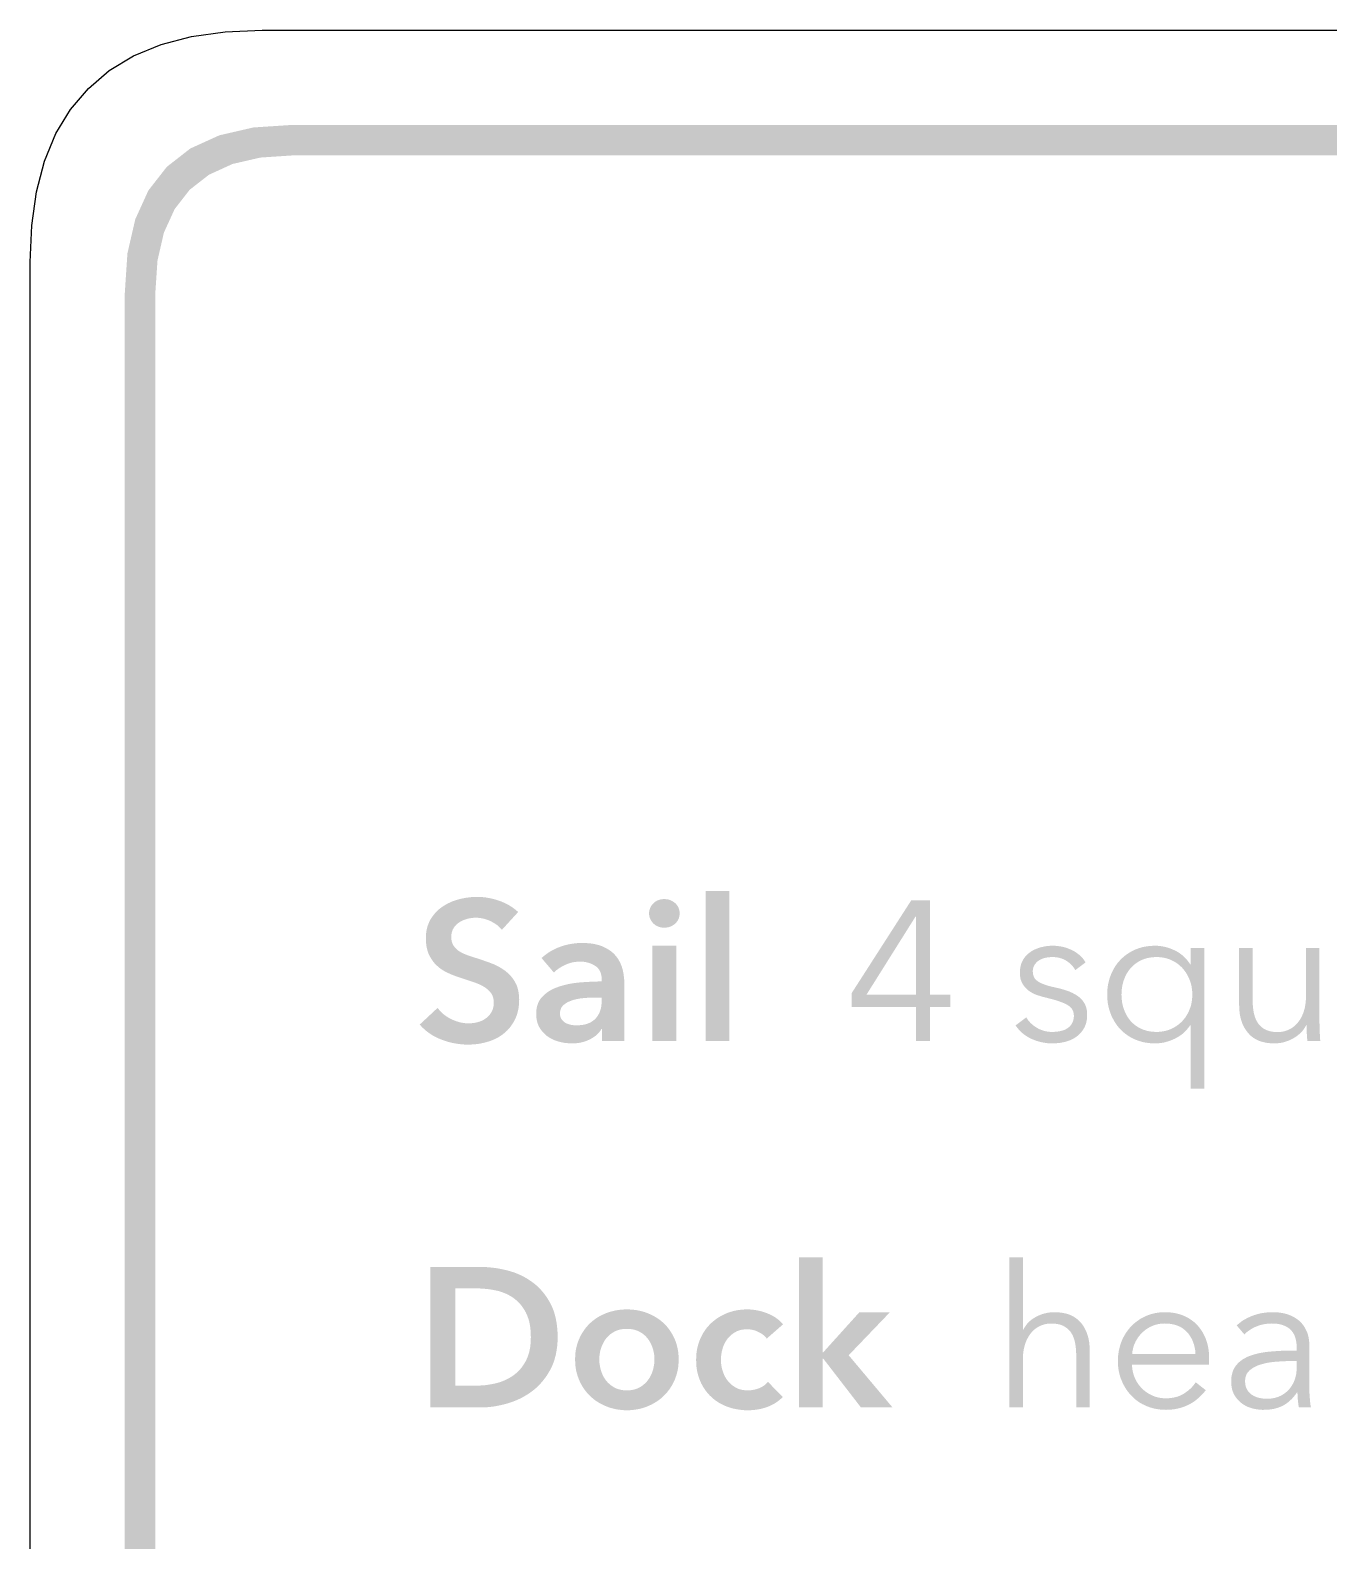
# Model space of a CAD drawing. Header units: millimetres. Extents: x 4 to 66.9, y 4 to 45.8.
# Drawn here: x 3.96 to 20.98, y 26.05 to 45.84 of the extents above; entities that cross this region are included whole.
import ezdxf

# ---------------------------------------------------------------- set-up
doc = ezdxf.new("R2010")
doc.units = ezdxf.units.MM
doc.layers.add('CUT', color=1, linetype='Continuous')
doc.layers.add('RASTER', color=7, linetype='Continuous')

msp = doc.modelspace()

# ---------------------------------------------------------------- hatches: boundary and pattern name
at = {"layer": 'RASTER'}
h = msp.add_hatch(color=7, dxfattribs=at)
h.paths.add_polyline_path([(5.2, 42.4), (5.234, 42.916), (5.337, 43.363), (5.509, 43.741), (5.75, 44.05), (6.059, 44.291), (6.438, 44.463), (6.884, 44.566), (7.4, 44.6), (63.489, 44.6), (64.005, 44.566), (64.452, 44.463), (64.83, 44.291), (65.139, 44.05), (65.38, 43.741), (65.552, 43.363), (65.655, 42.916), (65.689, 42.4), (65.689, 7.4), (65.655, 6.884), (65.552, 6.438), (65.38, 6.059), (65.139, 5.75), (64.83, 5.509), (64.452, 5.338), (64.005, 5.234), (63.489, 5.2), (7.4, 5.2), (6.884, 5.234), (6.438, 5.337), (6.059, 5.509), (5.75, 5.75), (5.509, 6.059), (5.337, 6.438), (5.234, 6.884), (5.2, 7.4)])
h.paths.add_polyline_path([(5.6, 42.4), (5.6, 7.4), (5.628, 6.978), (5.712, 6.612), (5.853, 6.303), (6.05, 6.05), (6.303, 5.853), (6.612, 5.713), (6.978, 5.628), (7.4, 5.6), (63.489, 5.6), (63.911, 5.628), (64.277, 5.712), (64.586, 5.853), (64.839, 6.05), (65.036, 6.303), (65.177, 6.612), (65.261, 6.978), (65.289, 7.4), (65.289, 42.4), (65.261, 42.822), (65.177, 43.188), (65.036, 43.497), (64.839, 43.75), (64.586, 43.947), (64.277, 44.088), (63.911, 44.172), (63.489, 44.2), (7.4, 44.2), (6.978, 44.172), (6.612, 44.088), (6.303, 43.947), (6.05, 43.75), (5.853, 43.497), (5.712, 43.188), (5.628, 42.822), (5.6, 42.4)], flags=0)
for points in [[(10.141, 34.056), (10.128, 34.073), (10.113, 34.088), (10.096, 34.104), (10.079, 34.118), (10.06, 34.132), (10.039, 34.145), (10.018, 34.157), (9.995, 34.169), (9.971, 34.18), (9.947, 34.189), (9.923, 34.197), (9.899, 34.203), (9.875, 34.208), (9.851, 34.212), (9.827, 34.214), (9.803, 34.215), (9.789, 34.214), (9.775, 34.214), (9.761, 34.213), (9.746, 34.211), (9.732, 34.209), (9.718, 34.207), (9.703, 34.204), (9.689, 34.2), (9.675, 34.196), (9.661, 34.192), (9.648, 34.187), (9.634, 34.182), (9.622, 34.176), (9.609, 34.17), (9.597, 34.163), (9.585, 34.156), (9.574, 34.148), (9.563, 34.14), (9.552, 34.131), (9.542, 34.122), (9.533, 34.112), (9.524, 34.101), (9.516, 34.09), (9.508, 34.078), (9.501, 34.066), (9.495, 34.053), (9.49, 34.039), (9.486, 34.025), (9.483, 34.01), (9.48, 33.995), (9.479, 33.979), (9.478, 33.962), (9.479, 33.947), (9.48, 33.932), (9.482, 33.918), (9.485, 33.905), (9.489, 33.892), (9.493, 33.879), (9.498, 33.867), (9.504, 33.856), (9.511, 33.845), (9.519, 33.835), (9.527, 33.824), (9.535, 33.815), (9.545, 33.806), (9.554, 33.797), (9.565, 33.788), (9.576, 33.78), (9.588, 33.773), (9.6, 33.765), (9.613, 33.758), (9.626, 33.751), (9.64, 33.744), (9.655, 33.738), (9.67, 33.732), (9.686, 33.726), (9.703, 33.72), (9.72, 33.714), (9.737, 33.708), (9.755, 33.702), (9.773, 33.697), (9.791, 33.691), (9.81, 33.685), (9.829, 33.679), (9.852, 33.672), (9.874, 33.664), (9.897, 33.656), (9.919, 33.648), (9.942, 33.64), (9.966, 33.632), (9.989, 33.623), (10.013, 33.614), (10.036, 33.605), (10.059, 33.594), (10.082, 33.583), (10.104, 33.572), (10.125, 33.559), (10.146, 33.546), (10.167, 33.532), (10.187, 33.518), (10.206, 33.502), (10.225, 33.486), (10.242, 33.469), (10.259, 33.45), (10.275, 33.431), (10.29, 33.411), (10.304, 33.389), (10.317, 33.367), (10.329, 33.344), (10.339, 33.319), (10.348, 33.293), (10.355, 33.265), (10.36, 33.236), (10.364, 33.206), (10.367, 33.174), (10.368, 33.141), (10.367, 33.104), (10.364, 33.069), (10.36, 33.035), (10.354, 33.002), (10.346, 32.97), (10.337, 32.94), (10.326, 32.91), (10.313, 32.882), (10.299, 32.855), (10.283, 32.829), (10.267, 32.805), (10.249, 32.781), (10.231, 32.759), (10.211, 32.738), (10.19, 32.718), (10.167, 32.699), (10.144, 32.681), (10.12, 32.665), (10.095, 32.649), (10.069, 32.635), (10.041, 32.622), (10.013, 32.61), (9.984, 32.599), (9.954, 32.59), (9.923, 32.581), (9.892, 32.574), (9.861, 32.567), (9.829, 32.562), (9.796, 32.558), (9.764, 32.555), (9.73, 32.554), (9.697, 32.553), (9.652, 32.554), (9.608, 32.557), (9.563, 32.563), (9.519, 32.57), (9.476, 32.579), (9.432, 32.59), (9.389, 32.604), (9.346, 32.62), (9.304, 32.637), (9.264, 32.657), (9.226, 32.678), (9.19, 32.702), (9.156, 32.727), (9.124, 32.755), (9.093, 32.784), (9.065, 32.816), (9.299, 33.034), (9.317, 33.011), (9.336, 32.99), (9.356, 32.969), (9.378, 32.95), (9.401, 32.932), (9.426, 32.916), (9.452, 32.9), (9.48, 32.886), (9.508, 32.873), (9.536, 32.862), (9.564, 32.853), (9.592, 32.845), (9.62, 32.839), (9.647, 32.835), (9.675, 32.832), (9.702, 32.831), (9.716, 32.832), (9.731, 32.832), (9.745, 32.833), (9.76, 32.835), (9.775, 32.837), (9.789, 32.839), (9.804, 32.842), (9.819, 32.846), (9.834, 32.85), (9.848, 32.854), (9.862, 32.859), (9.876, 32.865), (9.889, 32.871), (9.902, 32.878), (9.915, 32.886), (9.927, 32.894), (9.939, 32.903), (9.95, 32.912), (9.96, 32.922), (9.97, 32.932), (9.98, 32.943), (9.989, 32.954), (9.997, 32.966), (10.005, 32.978), (10.012, 32.991), (10.018, 33.005), (10.023, 33.02), (10.027, 33.035), (10.031, 33.051), (10.033, 33.068), (10.034, 33.086), (10.035, 33.104), (10.034, 33.122), (10.033, 33.139), (10.03, 33.156), (10.026, 33.171), (10.022, 33.186), (10.016, 33.2), (10.009, 33.213), (10.001, 33.225), (9.992, 33.237), (9.983, 33.249), (9.972, 33.26), (9.961, 33.27), (9.95, 33.28), (9.937, 33.29), (9.924, 33.3), (9.91, 33.308), (9.895, 33.317), (9.88, 33.325), (9.864, 33.334), (9.848, 33.341), (9.83, 33.349), (9.813, 33.356), (9.794, 33.363), (9.775, 33.37), (9.755, 33.376), (9.735, 33.383), (9.715, 33.389), (9.695, 33.396), (9.674, 33.403), (9.653, 33.41), (9.632, 33.417), (9.611, 33.424), (9.59, 33.431), (9.569, 33.438), (9.549, 33.445), (9.528, 33.453), (9.507, 33.461), (9.486, 33.469), (9.465, 33.478), (9.445, 33.487), (9.424, 33.496), (9.404, 33.506), (9.385, 33.517), (9.366, 33.529), (9.347, 33.541), (9.329, 33.554), (9.312, 33.568), (9.295, 33.583), (9.279, 33.598), (9.263, 33.614), (9.249, 33.631), (9.235, 33.649), (9.222, 33.668), (9.21, 33.688), (9.198, 33.708), (9.187, 33.73), (9.177, 33.752), (9.169, 33.776), (9.162, 33.801), (9.156, 33.828), (9.151, 33.855), (9.148, 33.884), (9.146, 33.915), (9.146, 33.947), (9.147, 33.981), (9.149, 34.015), (9.154, 34.047), (9.16, 34.077), (9.168, 34.107), (9.179, 34.135), (9.19, 34.163), (9.204, 34.189), (9.219, 34.213), (9.236, 34.237), (9.253, 34.26), (9.272, 34.281), (9.291, 34.302), (9.312, 34.321), (9.334, 34.339), (9.358, 34.356), (9.382, 34.372), (9.407, 34.387), (9.432, 34.401), (9.459, 34.414), (9.486, 34.426), (9.514, 34.437), (9.543, 34.446), (9.573, 34.455), (9.604, 34.463), (9.634, 34.469), (9.665, 34.475), (9.695, 34.479), (9.726, 34.483), (9.757, 34.486), (9.788, 34.487), (9.819, 34.488), (9.854, 34.487), (9.889, 34.485), (9.925, 34.481), (9.96, 34.475), (9.996, 34.468), (10.032, 34.46), (10.068, 34.45), (10.104, 34.438), (10.139, 34.425), (10.173, 34.41), (10.207, 34.394), (10.239, 34.376), (10.269, 34.357), (10.299, 34.336), (10.327, 34.314), (10.355, 34.29)], [(12.812, 34.566), (13.124, 34.566), (13.124, 32.6), (12.812, 32.6)], [(17.655, 33.528), (17.645, 33.547), (17.633, 33.564), (17.62, 33.581), (17.606, 33.597), (17.591, 33.612), (17.574, 33.626), (17.556, 33.639), (17.537, 33.652), (17.517, 33.663), (17.496, 33.673), (17.475, 33.681), (17.452, 33.688), (17.429, 33.693), (17.406, 33.697), (17.381, 33.699), (17.356, 33.7), (17.345, 33.7), (17.333, 33.699), (17.321, 33.698), (17.31, 33.697), (17.298, 33.696), (17.286, 33.694), (17.274, 33.692), (17.263, 33.689), (17.251, 33.687), (17.24, 33.683), (17.229, 33.68), (17.219, 33.676), (17.208, 33.671), (17.198, 33.666), (17.189, 33.661), (17.18, 33.656), (17.171, 33.65), (17.162, 33.643), (17.154, 33.636), (17.147, 33.629), (17.14, 33.621), (17.133, 33.613), (17.127, 33.605), (17.121, 33.596), (17.116, 33.586), (17.111, 33.577), (17.108, 33.567), (17.105, 33.556), (17.102, 33.545), (17.1, 33.534), (17.099, 33.522), (17.099, 33.51), (17.1, 33.489), (17.103, 33.47), (17.109, 33.451), (17.117, 33.434), (17.126, 33.418), (17.138, 33.404), (17.153, 33.391), (17.169, 33.379), (17.188, 33.368), (17.209, 33.357), (17.233, 33.347), (17.26, 33.337), (17.288, 33.327), (17.32, 33.318), (17.354, 33.31), (17.39, 33.302), (17.442, 33.29), (17.491, 33.277), (17.536, 33.263), (17.578, 33.248), (17.616, 33.231), (17.65, 33.213), (17.681, 33.194), (17.709, 33.173), (17.733, 33.151), (17.754, 33.127), (17.771, 33.102), (17.786, 33.074), (17.797, 33.045), (17.805, 33.014), (17.81, 32.981), (17.811, 32.946), (17.811, 32.92), (17.809, 32.896), (17.806, 32.872), (17.801, 32.85), (17.796, 32.828), (17.789, 32.808), (17.781, 32.789), (17.771, 32.77), (17.761, 32.753), (17.749, 32.736), (17.737, 32.72), (17.725, 32.705), (17.711, 32.691), (17.697, 32.678), (17.682, 32.665), (17.666, 32.653), (17.649, 32.642), (17.632, 32.632), (17.615, 32.623), (17.597, 32.614), (17.578, 32.607), (17.559, 32.6), (17.539, 32.594), (17.519, 32.588), (17.498, 32.584), (17.478, 32.58), (17.457, 32.576), (17.437, 32.574), (17.416, 32.572), (17.395, 32.57), (17.375, 32.569), (17.354, 32.569), (17.319, 32.57), (17.285, 32.572), (17.252, 32.577), (17.218, 32.583), (17.185, 32.591), (17.151, 32.601), (17.119, 32.613), (17.086, 32.626), (17.054, 32.641), (17.024, 32.659), (16.995, 32.678), (16.968, 32.699), (16.942, 32.723), (16.917, 32.748), (16.894, 32.776), (16.873, 32.805), (17.013, 32.909), (17.026, 32.89), (17.039, 32.871), (17.055, 32.853), (17.071, 32.835), (17.089, 32.819), (17.108, 32.803), (17.129, 32.788), (17.151, 32.774), (17.174, 32.761), (17.198, 32.75), (17.222, 32.741), (17.247, 32.733), (17.272, 32.727), (17.298, 32.723), (17.324, 32.72), (17.351, 32.72), (17.365, 32.72), (17.379, 32.72), (17.393, 32.721), (17.407, 32.722), (17.421, 32.724), (17.434, 32.725), (17.447, 32.728), (17.46, 32.73), (17.473, 32.733), (17.486, 32.736), (17.498, 32.74), (17.509, 32.744), (17.52, 32.749), (17.531, 32.754), (17.541, 32.76), (17.551, 32.766), (17.561, 32.773), (17.57, 32.78), (17.578, 32.788), (17.586, 32.796), (17.594, 32.804), (17.601, 32.813), (17.608, 32.823), (17.614, 32.833), (17.619, 32.843), (17.624, 32.854), (17.628, 32.866), (17.631, 32.878), (17.634, 32.891), (17.636, 32.904), (17.637, 32.918), (17.637, 32.933), (17.636, 32.956), (17.631, 32.978), (17.624, 32.998), (17.614, 33.017), (17.601, 33.034), (17.585, 33.05), (17.567, 33.064), (17.545, 33.077), (17.521, 33.089), (17.494, 33.101), (17.464, 33.112), (17.432, 33.124), (17.398, 33.135), (17.36, 33.146), (17.321, 33.156), (17.278, 33.167), (17.265, 33.17), (17.251, 33.174), (17.237, 33.177), (17.222, 33.181), (17.208, 33.186), (17.193, 33.19), (17.178, 33.195), (17.163, 33.199), (17.148, 33.204), (17.133, 33.21), (17.118, 33.216), (17.104, 33.223), (17.09, 33.231), (17.076, 33.239), (17.063, 33.247), (17.05, 33.256), (17.037, 33.266), (17.025, 33.277), (17.013, 33.288), (17.002, 33.299), (16.992, 33.311), (16.982, 33.324), (16.973, 33.337), (16.964, 33.351), (16.956, 33.366), (16.949, 33.382), (16.943, 33.398), (16.938, 33.416), (16.935, 33.434), (16.932, 33.453), (16.931, 33.473), (16.93, 33.494), (16.931, 33.517), (16.932, 33.539), (16.935, 33.561), (16.939, 33.581), (16.944, 33.601), (16.95, 33.619), (16.958, 33.637), (16.966, 33.654), (16.976, 33.671), (16.986, 33.686), (16.997, 33.701), (17.009, 33.715), (17.022, 33.728), (17.035, 33.741), (17.049, 33.752), (17.064, 33.763), (17.079, 33.774), (17.096, 33.784), (17.112, 33.793), (17.129, 33.801), (17.147, 33.808), (17.165, 33.815), (17.184, 33.822), (17.203, 33.827), (17.223, 33.832), (17.242, 33.836), (17.262, 33.84), (17.282, 33.843), (17.303, 33.845), (17.323, 33.847), (17.343, 33.848), (17.364, 33.848), (17.396, 33.847), (17.427, 33.844), (17.459, 33.84), (17.49, 33.834), (17.52, 33.826), (17.551, 33.816), (17.581, 33.804), (17.611, 33.791), (17.64, 33.776), (17.667, 33.759), (17.692, 33.741), (17.716, 33.722), (17.737, 33.701), (17.757, 33.679), (17.775, 33.655), (17.791, 33.63)], [(20.697, 32.6), (20.696, 32.613), (20.695, 32.625), (20.694, 32.639), (20.693, 32.652), (20.692, 32.666), (20.691, 32.68), (20.69, 32.694), (20.69, 32.709), (20.689, 32.724), (20.688, 32.738), (20.688, 32.751), (20.688, 32.764), (20.687, 32.776), (20.687, 32.787), (20.687, 32.798), (20.687, 32.808), (20.682, 32.808), (20.668, 32.782), (20.652, 32.757), (20.634, 32.734), (20.614, 32.711), (20.591, 32.69), (20.567, 32.671), (20.541, 32.652), (20.513, 32.635), (20.483, 32.62), (20.453, 32.606), (20.423, 32.595), (20.393, 32.585), (20.361, 32.578), (20.33, 32.573), (20.298, 32.57), (20.266, 32.569), (20.21, 32.571), (20.157, 32.577), (20.109, 32.588), (20.063, 32.603), (20.022, 32.623), (19.984, 32.646), (19.949, 32.674), (19.919, 32.707), (19.892, 32.742), (19.868, 32.781), (19.848, 32.822), (19.832, 32.867), (19.819, 32.913), (19.81, 32.963), (19.805, 33.015), (19.803, 33.071), (19.803, 33.817), (19.98, 33.817), (19.98, 33.143), (19.98, 33.12), (19.981, 33.096), (19.982, 33.074), (19.984, 33.052), (19.986, 33.03), (19.989, 33.009), (19.992, 32.989), (19.995, 32.969), (20, 32.95), (20.005, 32.932), (20.01, 32.914), (20.017, 32.897), (20.024, 32.88), (20.031, 32.865), (20.04, 32.85), (20.049, 32.835), (20.059, 32.822), (20.069, 32.809), (20.081, 32.797), (20.093, 32.786), (20.106, 32.775), (20.12, 32.765), (20.135, 32.756), (20.15, 32.748), (20.167, 32.741), (20.184, 32.735), (20.202, 32.729), (20.222, 32.725), (20.242, 32.721), (20.264, 32.719), (20.286, 32.717), (20.31, 32.717), (20.327, 32.717), (20.345, 32.719), (20.362, 32.721), (20.379, 32.724), (20.396, 32.728), (20.413, 32.733), (20.43, 32.739), (20.447, 32.746), (20.463, 32.753), (20.479, 32.762), (20.494, 32.771), (20.509, 32.782), (20.524, 32.793), (20.538, 32.805), (20.552, 32.819), (20.565, 32.833), (20.577, 32.848), (20.589, 32.864), (20.601, 32.881), (20.612, 32.899), (20.622, 32.918), (20.631, 32.938), (20.64, 32.959), (20.648, 32.981), (20.655, 33.004), (20.662, 33.028), (20.667, 33.053), (20.671, 33.079), (20.675, 33.106), (20.677, 33.134), (20.679, 33.163), (20.679, 33.193), (20.679, 33.817), (20.856, 33.817), (20.856, 32.868), (20.856, 32.855), (20.856, 32.841), (20.856, 32.827), (20.857, 32.811), (20.857, 32.795), (20.857, 32.778), (20.858, 32.759), (20.859, 32.74), (20.859, 32.721), (20.86, 32.702), (20.861, 32.684), (20.862, 32.666), (20.863, 32.649), (20.864, 32.632), (20.865, 32.616), (20.866, 32.6)], [(14.034, 29.766), (14.346, 29.766), (14.346, 28.523), (14.353, 28.523), (14.827, 29.048), (15.227, 29.048), (14.686, 28.484), (15.261, 27.8), (14.847, 27.8), (14.353, 28.44), (14.346, 28.44), (14.346, 27.8), (14.034, 27.8)], [(16.974, 28.817), (16.988, 28.843), (17.003, 28.867), (17.02, 28.89), (17.04, 28.912), (17.061, 28.933), (17.085, 28.952), (17.11, 28.969), (17.138, 28.986), (17.167, 29), (17.196, 29.013), (17.226, 29.024), (17.256, 29.032), (17.287, 29.039), (17.318, 29.044), (17.35, 29.047), (17.382, 29.048), (17.438, 29.046), (17.491, 29.039), (17.54, 29.029), (17.585, 29.014), (17.626, 28.994), (17.664, 28.97), (17.699, 28.942), (17.73, 28.91), (17.757, 28.874), (17.78, 28.836), (17.8, 28.794), (17.816, 28.75), (17.829, 28.703), (17.838, 28.654), (17.843, 28.601), (17.845, 28.546), (17.845, 27.8), (17.668, 27.8), (17.668, 28.473), (17.668, 28.497), (17.667, 28.52), (17.666, 28.543), (17.664, 28.565), (17.662, 28.587), (17.66, 28.607), (17.656, 28.628), (17.653, 28.648), (17.649, 28.667), (17.644, 28.685), (17.638, 28.703), (17.632, 28.72), (17.625, 28.736), (17.617, 28.752), (17.609, 28.767), (17.6, 28.781), (17.59, 28.795), (17.579, 28.808), (17.568, 28.82), (17.555, 28.831), (17.542, 28.842), (17.528, 28.851), (17.514, 28.86), (17.498, 28.869), (17.482, 28.876), (17.464, 28.882), (17.446, 28.888), (17.426, 28.892), (17.406, 28.895), (17.384, 28.898), (17.362, 28.899), (17.338, 28.9), (17.321, 28.899), (17.303, 28.898), (17.286, 28.896), (17.269, 28.893), (17.252, 28.889), (17.235, 28.884), (17.218, 28.878), (17.202, 28.871), (17.185, 28.864), (17.169, 28.855), (17.154, 28.846), (17.139, 28.835), (17.124, 28.824), (17.11, 28.811), (17.097, 28.798), (17.083, 28.784), (17.071, 28.769), (17.059, 28.753), (17.047, 28.736), (17.037, 28.718), (17.027, 28.699), (17.017, 28.679), (17.008, 28.658), (17, 28.636), (16.993, 28.613), (16.987, 28.589), (16.981, 28.564), (16.977, 28.538), (16.973, 28.511), (16.971, 28.483), (16.969, 28.454), (16.969, 28.424), (16.969, 27.8), (16.792, 27.8), (16.792, 29.766), (16.969, 29.766), (16.969, 28.817)], [(13.612, 28.702), (13.603, 28.715), (13.592, 28.727), (13.58, 28.739), (13.567, 28.75), (13.553, 28.761), (13.537, 28.771), (13.521, 28.78), (13.503, 28.789), (13.485, 28.798), (13.467, 28.805), (13.448, 28.811), (13.43, 28.816), (13.411, 28.819), (13.393, 28.822), (13.374, 28.824), (13.355, 28.824), (13.334, 28.824), (13.313, 28.822), (13.294, 28.819), (13.274, 28.816), (13.256, 28.811), (13.238, 28.805), (13.221, 28.798), (13.204, 28.789), (13.188, 28.78), (13.173, 28.77), (13.159, 28.76), (13.145, 28.749), (13.132, 28.737), (13.119, 28.724), (13.107, 28.711), (13.096, 28.697), (13.086, 28.682), (13.076, 28.668), (13.067, 28.652), (13.059, 28.636), (13.051, 28.62), (13.044, 28.603), (13.038, 28.586), (13.033, 28.568), (13.028, 28.55), (13.023, 28.532), (13.02, 28.514), (13.017, 28.496), (13.015, 28.478), (13.013, 28.46), (13.012, 28.442), (13.012, 28.424), (13.012, 28.406), (13.013, 28.388), (13.015, 28.37), (13.017, 28.352), (13.02, 28.334), (13.024, 28.316), (13.029, 28.298), (13.034, 28.28), (13.04, 28.262), (13.046, 28.245), (13.054, 28.228), (13.062, 28.212), (13.07, 28.196), (13.079, 28.18), (13.089, 28.166), (13.1, 28.151), (13.112, 28.137), (13.124, 28.124), (13.136, 28.111), (13.15, 28.099), (13.164, 28.088), (13.179, 28.078), (13.194, 28.068), (13.211, 28.059), (13.228, 28.05), (13.245, 28.043), (13.264, 28.037), (13.283, 28.032), (13.302, 28.029), (13.323, 28.026), (13.344, 28.024), (13.365, 28.024), (13.384, 28.024), (13.402, 28.025), (13.42, 28.028), (13.438, 28.031), (13.456, 28.035), (13.475, 28.04), (13.493, 28.045), (13.511, 28.052), (13.529, 28.06), (13.546, 28.068), (13.562, 28.077), (13.577, 28.087), (13.591, 28.098), (13.604, 28.11), (13.617, 28.122), (13.628, 28.135), (13.823, 27.938), (13.803, 27.918), (13.781, 27.899), (13.758, 27.881), (13.734, 27.864), (13.709, 27.849), (13.682, 27.834), (13.654, 27.821), (13.624, 27.809), (13.594, 27.798), (13.562, 27.789), (13.531, 27.781), (13.498, 27.775), (13.465, 27.77), (13.432, 27.766), (13.398, 27.764), (13.363, 27.764), (13.329, 27.764), (13.295, 27.766), (13.261, 27.77), (13.229, 27.775), (13.196, 27.781), (13.164, 27.788), (13.133, 27.797), (13.102, 27.808), (13.071, 27.819), (13.042, 27.833), (13.013, 27.847), (12.986, 27.862), (12.959, 27.879), (12.934, 27.897), (12.909, 27.917), (12.886, 27.938), (12.863, 27.96), (12.842, 27.983), (12.822, 28.007), (12.803, 28.033), (12.786, 28.059), (12.769, 28.087), (12.754, 28.116), (12.74, 28.146), (12.728, 28.177), (12.717, 28.209), (12.708, 28.242), (12.7, 28.276), (12.694, 28.312), (12.69, 28.348), (12.688, 28.386), (12.687, 28.424), (12.688, 28.461), (12.69, 28.498), (12.694, 28.533), (12.7, 28.568), (12.708, 28.601), (12.717, 28.634), (12.728, 28.666), (12.74, 28.697), (12.754, 28.727), (12.769, 28.756), (12.785, 28.784), (12.803, 28.81), (12.821, 28.836), (12.841, 28.86), (12.862, 28.883), (12.884, 28.905), (12.908, 28.926), (12.932, 28.945), (12.957, 28.964), (12.983, 28.981), (13.01, 28.997), (13.038, 29.012), (13.067, 29.025), (13.096, 29.038), (13.127, 29.049), (13.158, 29.058), (13.189, 29.066), (13.221, 29.073), (13.254, 29.078), (13.287, 29.081), (13.321, 29.084), (13.355, 29.084), (13.389, 29.084), (13.423, 29.081), (13.457, 29.077), (13.491, 29.071), (13.524, 29.064), (13.557, 29.055), (13.589, 29.045), (13.622, 29.032), (13.653, 29.019), (13.683, 29.004), (13.711, 28.988), (13.737, 28.971), (13.762, 28.952), (13.785, 28.932), (13.806, 28.912), (13.826, 28.889)]]:
    msp.add_hatch(color=7, dxfattribs=at).paths.add_polyline_path(points)
h = msp.add_hatch(color=7, dxfattribs=at)
h.paths.add_polyline_path([(12.115, 33.848), (12.427, 33.848), (12.427, 32.6), (12.115, 32.6)])
h.paths.add_polyline_path([(12.071, 34.272), (12.071, 34.29), (12.074, 34.308), (12.078, 34.326), (12.085, 34.342), (12.092, 34.358), (12.102, 34.374), (12.113, 34.389), (12.127, 34.403), (12.141, 34.416), (12.156, 34.428), (12.173, 34.437), (12.19, 34.445), (12.208, 34.451), (12.227, 34.456), (12.247, 34.458), (12.268, 34.459), (12.289, 34.458), (12.309, 34.456), (12.329, 34.452), (12.347, 34.446), (12.365, 34.438), (12.382, 34.429), (12.397, 34.418), (12.413, 34.406), (12.426, 34.392), (12.438, 34.377), (12.448, 34.362), (12.456, 34.346), (12.463, 34.328), (12.467, 34.31), (12.47, 34.292), (12.471, 34.272), (12.47, 34.252), (12.467, 34.233), (12.463, 34.215), (12.456, 34.198), (12.448, 34.182), (12.438, 34.166), (12.426, 34.152), (12.413, 34.138), (12.397, 34.125), (12.382, 34.115), (12.365, 34.105), (12.347, 34.098), (12.329, 34.092), (12.309, 34.088), (12.289, 34.085), (12.268, 34.085), (12.247, 34.085), (12.227, 34.088), (12.208, 34.092), (12.19, 34.099), (12.173, 34.106), (12.156, 34.116), (12.141, 34.127), (12.127, 34.14), (12.113, 34.155), (12.102, 34.17), (12.092, 34.185), (12.085, 34.201), (12.078, 34.218), (12.074, 34.235), (12.071, 34.253), (12.071, 34.272)])
h = msp.add_hatch(color=7, dxfattribs=at)
h.paths.add_polyline_path([(15.75, 33.208), (16.02, 33.208), (16.02, 33.045), (15.75, 33.045), (15.75, 32.6), (15.568, 32.6), (15.568, 33.045), (14.725, 33.045), (14.725, 33.227), (15.505, 34.441), (15.75, 34.441)])
h.paths.add_polyline_path([(15.568, 34.23), (15.562, 34.23), (14.92, 33.208), (15.568, 33.208)], flags=0)
h = msp.add_hatch(color=7, dxfattribs=at)
h.paths.add_polyline_path([(11.454, 32.759), (11.447, 32.759), (11.434, 32.738), (11.42, 32.719), (11.403, 32.7), (11.386, 32.683), (11.366, 32.666), (11.344, 32.651), (11.321, 32.636), (11.296, 32.622), (11.269, 32.61), (11.242, 32.599), (11.214, 32.59), (11.185, 32.582), (11.155, 32.576), (11.124, 32.572), (11.092, 32.57), (11.059, 32.569), (11.04, 32.569), (11.021, 32.57), (11.002, 32.572), (10.982, 32.574), (10.962, 32.576), (10.942, 32.58), (10.922, 32.584), (10.902, 32.588), (10.882, 32.594), (10.862, 32.6), (10.842, 32.607), (10.823, 32.614), (10.805, 32.623), (10.786, 32.632), (10.769, 32.642), (10.751, 32.653), (10.734, 32.665), (10.718, 32.678), (10.703, 32.691), (10.688, 32.706), (10.674, 32.721), (10.661, 32.738), (10.648, 32.755), (10.637, 32.773), (10.626, 32.792), (10.617, 32.812), (10.609, 32.833), (10.603, 32.856), (10.598, 32.879), (10.594, 32.904), (10.592, 32.929), (10.591, 32.956), (10.592, 32.99), (10.596, 33.023), (10.602, 33.053), (10.611, 33.082), (10.622, 33.109), (10.636, 33.135), (10.652, 33.158), (10.671, 33.18), (10.691, 33.2), (10.713, 33.219), (10.736, 33.237), (10.761, 33.253), (10.787, 33.269), (10.815, 33.283), (10.844, 33.296), (10.875, 33.307), (10.906, 33.318), (10.939, 33.327), (10.972, 33.336), (11.006, 33.344), (11.041, 33.351), (11.077, 33.357), (11.114, 33.362), (11.152, 33.366), (11.189, 33.369), (11.227, 33.372), (11.265, 33.374), (11.302, 33.376), (11.339, 33.378), (11.376, 33.379), (11.413, 33.38), (11.449, 33.38), (11.449, 33.411), (11.448, 33.439), (11.444, 33.466), (11.437, 33.49), (11.428, 33.513), (11.416, 33.534), (11.402, 33.552), (11.385, 33.569), (11.365, 33.584), (11.343, 33.597), (11.32, 33.609), (11.297, 33.618), (11.272, 33.626), (11.246, 33.632), (11.22, 33.637), (11.192, 33.639), (11.163, 33.64), (11.139, 33.639), (11.114, 33.637), (11.09, 33.634), (11.066, 33.63), (11.043, 33.624), (11.019, 33.617), (10.996, 33.608), (10.973, 33.598), (10.951, 33.588), (10.93, 33.576), (10.91, 33.565), (10.89, 33.552), (10.872, 33.539), (10.854, 33.526), (10.838, 33.512), (10.823, 33.497), (10.661, 33.687), (10.689, 33.711), (10.717, 33.733), (10.746, 33.754), (10.776, 33.773), (10.807, 33.791), (10.84, 33.807), (10.873, 33.822), (10.907, 33.835), (10.942, 33.847), (10.977, 33.857), (11.012, 33.865), (11.047, 33.872), (11.082, 33.877), (11.118, 33.881), (11.154, 33.884), (11.189, 33.884), (11.23, 33.884), (11.269, 33.881), (11.306, 33.878), (11.341, 33.873), (11.374, 33.866), (11.406, 33.858), (11.436, 33.849), (11.464, 33.838), (11.49, 33.825), (11.515, 33.812), (11.538, 33.798), (11.56, 33.784), (11.581, 33.768), (11.6, 33.751), (11.617, 33.734), (11.634, 33.715), (11.649, 33.696), (11.663, 33.677), (11.675, 33.656), (11.687, 33.635), (11.697, 33.614), (11.706, 33.592), (11.714, 33.57), (11.721, 33.546), (11.727, 33.523), (11.732, 33.5), (11.736, 33.476), (11.739, 33.453), (11.742, 33.429), (11.744, 33.406), (11.745, 33.383), (11.746, 33.359), (11.746, 32.6), (11.454, 32.6)])
h.paths.add_polyline_path([(11.449, 33.169), (11.379, 33.169), (11.36, 33.169), (11.341, 33.169), (11.321, 33.168), (11.302, 33.168), (11.282, 33.167), (11.262, 33.166), (11.241, 33.164), (11.22, 33.163), (11.2, 33.161), (11.18, 33.159), (11.16, 33.156), (11.14, 33.152), (11.121, 33.149), (11.103, 33.144), (11.085, 33.14), (11.067, 33.134), (11.05, 33.128), (11.033, 33.122), (11.018, 33.115), (11.003, 33.108), (10.988, 33.1), (10.975, 33.091), (10.962, 33.082), (10.95, 33.072), (10.939, 33.061), (10.93, 33.05), (10.921, 33.037), (10.915, 33.024), (10.91, 33.01), (10.906, 32.995), (10.904, 32.978), (10.903, 32.961), (10.904, 32.951), (10.904, 32.94), (10.906, 32.93), (10.908, 32.921), (10.911, 32.912), (10.914, 32.903), (10.918, 32.895), (10.923, 32.887), (10.928, 32.88), (10.933, 32.873), (10.939, 32.867), (10.945, 32.86), (10.952, 32.854), (10.959, 32.849), (10.966, 32.844), (10.973, 32.839), (10.981, 32.835), (10.989, 32.831), (10.998, 32.827), (11.007, 32.824), (11.015, 32.821), (11.025, 32.818), (11.034, 32.815), (11.044, 32.813), (11.053, 32.811), (11.063, 32.81), (11.073, 32.808), (11.083, 32.807), (11.092, 32.806), (11.102, 32.806), (11.112, 32.806), (11.122, 32.805), (11.161, 32.807), (11.197, 32.811), (11.232, 32.817), (11.263, 32.827), (11.293, 32.839), (11.32, 32.854), (11.344, 32.871), (11.366, 32.891), (11.386, 32.914), (11.402, 32.938), (11.417, 32.964), (11.428, 32.993), (11.438, 33.023), (11.444, 33.055), (11.448, 33.089), (11.449, 33.125)], flags=0)
h = msp.add_hatch(color=7, dxfattribs=at)
h.paths.add_polyline_path([(19.161, 32.805), (19.141, 32.778), (19.12, 32.752), (19.097, 32.727), (19.073, 32.704), (19.047, 32.683), (19.019, 32.664), (18.99, 32.646), (18.959, 32.63), (18.928, 32.616), (18.896, 32.603), (18.864, 32.593), (18.832, 32.584), (18.8, 32.577), (18.768, 32.573), (18.736, 32.57), (18.703, 32.569), (18.668, 32.57), (18.633, 32.572), (18.6, 32.576), (18.567, 32.581), (18.535, 32.588), (18.504, 32.597), (18.474, 32.607), (18.444, 32.618), (18.416, 32.631), (18.389, 32.645), (18.362, 32.66), (18.337, 32.677), (18.313, 32.694), (18.29, 32.713), (18.268, 32.733), (18.247, 32.753), (18.227, 32.775), (18.208, 32.798), (18.191, 32.822), (18.174, 32.847), (18.159, 32.873), (18.145, 32.9), (18.131, 32.927), (18.12, 32.956), (18.109, 32.986), (18.1, 33.016), (18.092, 33.047), (18.085, 33.078), (18.08, 33.11), (18.077, 33.142), (18.075, 33.175), (18.074, 33.208), (18.075, 33.242), (18.077, 33.275), (18.08, 33.307), (18.085, 33.339), (18.092, 33.37), (18.1, 33.401), (18.109, 33.431), (18.12, 33.461), (18.131, 33.489), (18.145, 33.517), (18.159, 33.544), (18.174, 33.57), (18.191, 33.595), (18.208, 33.619), (18.227, 33.641), (18.247, 33.663), (18.268, 33.684), (18.29, 33.704), (18.313, 33.723), (18.337, 33.74), (18.362, 33.756), (18.389, 33.772), (18.416, 33.786), (18.444, 33.799), (18.474, 33.81), (18.504, 33.82), (18.535, 33.829), (18.567, 33.836), (18.6, 33.841), (18.633, 33.845), (18.668, 33.847), (18.703, 33.848), (18.736, 33.847), (18.768, 33.844), (18.8, 33.839), (18.832, 33.833), (18.864, 33.824), (18.896, 33.814), (18.928, 33.801), (18.959, 33.787), (18.99, 33.771), (19.019, 33.753), (19.047, 33.733), (19.073, 33.711), (19.097, 33.688), (19.12, 33.662), (19.141, 33.635), (19.161, 33.606), (19.169, 33.606), (19.169, 33.817), (19.345, 33.817), (19.345, 31.976), (19.169, 31.976), (19.169, 32.805)])
h.paths.add_polyline_path([(18.261, 33.208), (18.262, 33.183), (18.263, 33.158), (18.266, 33.134), (18.269, 33.11), (18.273, 33.086), (18.279, 33.063), (18.285, 33.04), (18.292, 33.017), (18.301, 32.995), (18.31, 32.974), (18.32, 32.953), (18.33, 32.933), (18.342, 32.914), (18.355, 32.896), (18.368, 32.878), (18.382, 32.861), (18.397, 32.845), (18.413, 32.83), (18.43, 32.816), (18.447, 32.802), (18.466, 32.79), (18.485, 32.778), (18.505, 32.767), (18.526, 32.757), (18.548, 32.748), (18.571, 32.741), (18.594, 32.734), (18.618, 32.729), (18.643, 32.725), (18.668, 32.722), (18.694, 32.72), (18.721, 32.72), (18.747, 32.72), (18.771, 32.722), (18.795, 32.725), (18.819, 32.729), (18.842, 32.734), (18.865, 32.741), (18.887, 32.748), (18.909, 32.757), (18.93, 32.767), (18.95, 32.778), (18.97, 32.789), (18.989, 32.802), (19.007, 32.815), (19.024, 32.829), (19.041, 32.844), (19.057, 32.86), (19.072, 32.877), (19.086, 32.894), (19.1, 32.912), (19.112, 32.931), (19.124, 32.951), (19.135, 32.971), (19.145, 32.993), (19.154, 33.015), (19.163, 33.037), (19.17, 33.06), (19.176, 33.084), (19.181, 33.108), (19.184, 33.132), (19.187, 33.157), (19.189, 33.183), (19.189, 33.208), (19.189, 33.234), (19.187, 33.26), (19.184, 33.284), (19.181, 33.309), (19.176, 33.333), (19.17, 33.356), (19.163, 33.379), (19.154, 33.402), (19.145, 33.424), (19.135, 33.445), (19.124, 33.466), (19.112, 33.486), (19.1, 33.505), (19.086, 33.523), (19.072, 33.541), (19.057, 33.558), (19.041, 33.574), (19.024, 33.589), (19.007, 33.604), (18.989, 33.617), (18.97, 33.63), (18.95, 33.641), (18.93, 33.652), (18.909, 33.662), (18.887, 33.671), (18.865, 33.679), (18.842, 33.685), (18.819, 33.69), (18.795, 33.694), (18.771, 33.697), (18.747, 33.699), (18.721, 33.7), (18.694, 33.699), (18.668, 33.697), (18.643, 33.694), (18.618, 33.69), (18.594, 33.685), (18.571, 33.678), (18.548, 33.67), (18.526, 33.661), (18.505, 33.651), (18.485, 33.64), (18.466, 33.628), (18.447, 33.615), (18.43, 33.601), (18.413, 33.587), (18.397, 33.572), (18.382, 33.555), (18.368, 33.539), (18.355, 33.521), (18.342, 33.502), (18.33, 33.483), (18.32, 33.463), (18.31, 33.443), (18.301, 33.422), (18.292, 33.399), (18.285, 33.377), (18.279, 33.354), (18.273, 33.331), (18.269, 33.307), (18.266, 33.283), (18.263, 33.258), (18.262, 33.234), (18.261, 33.208)], flags=0)
h = msp.add_hatch(color=7, dxfattribs=at)
h.paths.add_polyline_path([(9.203, 29.641), (9.855, 29.641), (9.9, 29.64), (9.945, 29.638), (9.99, 29.634), (10.035, 29.629), (10.081, 29.623), (10.126, 29.614), (10.171, 29.605), (10.217, 29.594), (10.262, 29.581), (10.306, 29.567), (10.348, 29.55), (10.39, 29.532), (10.43, 29.512), (10.469, 29.489), (10.507, 29.465), (10.544, 29.439), (10.58, 29.411), (10.614, 29.381), (10.646, 29.349), (10.676, 29.314), (10.705, 29.278), (10.732, 29.239), (10.757, 29.199), (10.781, 29.156), (10.802, 29.111), (10.821, 29.063), (10.836, 29.012), (10.849, 28.959), (10.859, 28.904), (10.866, 28.845), (10.871, 28.784), (10.872, 28.72), (10.871, 28.661), (10.866, 28.604), (10.859, 28.549), (10.849, 28.496), (10.836, 28.445), (10.821, 28.396), (10.802, 28.349), (10.781, 28.304), (10.757, 28.262), (10.732, 28.221), (10.705, 28.183), (10.676, 28.146), (10.646, 28.111), (10.614, 28.078), (10.58, 28.047), (10.544, 28.018), (10.507, 27.991), (10.469, 27.966), (10.43, 27.943), (10.39, 27.921), (10.348, 27.902), (10.306, 27.884), (10.262, 27.868), (10.217, 27.853), (10.171, 27.841), (10.126, 27.83), (10.081, 27.821), (10.035, 27.813), (9.99, 27.807), (9.945, 27.803), (9.9, 27.801), (9.855, 27.8), (9.203, 27.8)])
h.paths.add_polyline_path([(9.803, 28.086), (9.835, 28.086), (9.867, 28.088), (9.899, 28.09), (9.931, 28.093), (9.963, 28.098), (9.995, 28.103), (10.026, 28.109), (10.058, 28.116), (10.09, 28.124), (10.12, 28.133), (10.15, 28.144), (10.179, 28.156), (10.208, 28.17), (10.235, 28.184), (10.262, 28.2), (10.288, 28.217), (10.313, 28.236), (10.337, 28.256), (10.36, 28.278), (10.382, 28.301), (10.402, 28.326), (10.421, 28.353), (10.439, 28.381), (10.456, 28.411), (10.471, 28.443), (10.484, 28.476), (10.496, 28.512), (10.505, 28.549), (10.512, 28.589), (10.517, 28.631), (10.52, 28.675), (10.521, 28.72), (10.52, 28.769), (10.517, 28.815), (10.512, 28.858), (10.505, 28.9), (10.496, 28.939), (10.484, 28.976), (10.471, 29.01), (10.456, 29.043), (10.439, 29.073), (10.421, 29.102), (10.402, 29.129), (10.382, 29.154), (10.36, 29.177), (10.337, 29.199), (10.313, 29.219), (10.288, 29.238), (10.262, 29.255), (10.235, 29.27), (10.208, 29.284), (10.179, 29.297), (10.15, 29.308), (10.12, 29.318), (10.09, 29.327), (10.058, 29.334), (10.026, 29.34), (9.995, 29.345), (9.963, 29.35), (9.931, 29.353), (9.899, 29.356), (9.867, 29.358), (9.835, 29.36), (9.803, 29.36), (9.53, 29.36), (9.53, 28.086)], flags=0)
h = msp.add_hatch(color=7, dxfattribs=at)
h.paths.add_polyline_path([(11.101, 28.429), (11.102, 28.466), (11.104, 28.502), (11.108, 28.537), (11.114, 28.571), (11.122, 28.604), (11.131, 28.636), (11.142, 28.668), (11.154, 28.698), (11.168, 28.728), (11.183, 28.757), (11.199, 28.784), (11.217, 28.81), (11.235, 28.836), (11.255, 28.86), (11.276, 28.883), (11.298, 28.905), (11.322, 28.926), (11.346, 28.945), (11.371, 28.964), (11.398, 28.981), (11.425, 28.997), (11.454, 29.012), (11.484, 29.025), (11.514, 29.038), (11.546, 29.049), (11.578, 29.058), (11.61, 29.066), (11.643, 29.073), (11.676, 29.078), (11.71, 29.081), (11.745, 29.084), (11.779, 29.084), (11.814, 29.084), (11.849, 29.081), (11.883, 29.078), (11.916, 29.073), (11.949, 29.066), (11.981, 29.058), (12.013, 29.049), (12.045, 29.038), (12.075, 29.025), (12.105, 29.012), (12.133, 28.997), (12.161, 28.981), (12.187, 28.964), (12.213, 28.945), (12.237, 28.926), (12.26, 28.905), (12.283, 28.883), (12.304, 28.86), (12.323, 28.836), (12.342, 28.81), (12.359, 28.784), (12.376, 28.757), (12.391, 28.728), (12.405, 28.698), (12.417, 28.668), (12.428, 28.636), (12.437, 28.604), (12.445, 28.571), (12.451, 28.537), (12.455, 28.502), (12.457, 28.466), (12.458, 28.429), (12.457, 28.393), (12.455, 28.357), (12.451, 28.322), (12.445, 28.287), (12.437, 28.254), (12.428, 28.222), (12.417, 28.19), (12.405, 28.159), (12.391, 28.129), (12.376, 28.1), (12.359, 28.072), (12.342, 28.045), (12.323, 28.02), (12.304, 27.995), (12.283, 27.972), (12.26, 27.949), (12.237, 27.928), (12.213, 27.908), (12.187, 27.889), (12.161, 27.872), (12.133, 27.855), (12.105, 27.84), (12.075, 27.826), (12.045, 27.813), (12.013, 27.801), (11.981, 27.791), (11.949, 27.783), (11.916, 27.776), (11.883, 27.771), (11.849, 27.767), (11.814, 27.764), (11.779, 27.764), (11.745, 27.764), (11.71, 27.767), (11.676, 27.771), (11.643, 27.776), (11.61, 27.783), (11.578, 27.791), (11.546, 27.801), (11.514, 27.813), (11.484, 27.826), (11.454, 27.84), (11.425, 27.855), (11.398, 27.872), (11.371, 27.889), (11.346, 27.908), (11.322, 27.928), (11.298, 27.949), (11.276, 27.972), (11.255, 27.995), (11.235, 28.02), (11.217, 28.045), (11.199, 28.072), (11.183, 28.1), (11.168, 28.129), (11.154, 28.159), (11.142, 28.19), (11.131, 28.222), (11.122, 28.254), (11.114, 28.287), (11.108, 28.322), (11.104, 28.357), (11.102, 28.393), (11.101, 28.429)])
h.paths.add_polyline_path([(11.418, 28.429), (11.418, 28.411), (11.419, 28.393), (11.421, 28.375), (11.424, 28.356), (11.427, 28.338), (11.43, 28.32), (11.435, 28.302), (11.44, 28.284), (11.446, 28.266), (11.453, 28.248), (11.46, 28.231), (11.468, 28.215), (11.476, 28.199), (11.486, 28.183), (11.496, 28.168), (11.506, 28.154), (11.518, 28.14), (11.53, 28.126), (11.543, 28.114), (11.556, 28.102), (11.571, 28.09), (11.586, 28.08), (11.602, 28.069), (11.618, 28.06), (11.636, 28.051), (11.654, 28.044), (11.673, 28.038), (11.692, 28.033), (11.713, 28.029), (11.734, 28.026), (11.756, 28.024), (11.779, 28.024), (11.802, 28.024), (11.825, 28.026), (11.846, 28.029), (11.867, 28.033), (11.886, 28.038), (11.905, 28.044), (11.923, 28.051), (11.941, 28.06), (11.957, 28.069), (11.973, 28.079), (11.988, 28.09), (12.002, 28.102), (12.016, 28.114), (12.029, 28.126), (12.041, 28.14), (12.052, 28.154), (12.063, 28.168), (12.073, 28.183), (12.082, 28.199), (12.091, 28.215), (12.099, 28.231), (12.106, 28.248), (12.113, 28.266), (12.119, 28.284), (12.124, 28.302), (12.128, 28.32), (12.132, 28.338), (12.135, 28.356), (12.138, 28.375), (12.139, 28.393), (12.14, 28.411), (12.141, 28.429), (12.14, 28.447), (12.139, 28.466), (12.138, 28.484), (12.135, 28.502), (12.132, 28.52), (12.128, 28.538), (12.124, 28.556), (12.119, 28.573), (12.113, 28.591), (12.106, 28.608), (12.099, 28.625), (12.091, 28.641), (12.082, 28.657), (12.073, 28.673), (12.063, 28.688), (12.052, 28.702), (12.041, 28.716), (12.029, 28.729), (12.016, 28.742), (12.002, 28.754), (11.988, 28.765), (11.973, 28.776), (11.957, 28.785), (11.941, 28.794), (11.923, 28.803), (11.905, 28.81), (11.886, 28.816), (11.867, 28.821), (11.846, 28.825), (11.825, 28.827), (11.802, 28.829), (11.779, 28.83), (11.756, 28.829), (11.734, 28.827), (11.713, 28.825), (11.692, 28.821), (11.673, 28.816), (11.654, 28.81), (11.636, 28.803), (11.618, 28.794), (11.602, 28.785), (11.586, 28.776), (11.571, 28.765), (11.556, 28.754), (11.543, 28.742), (11.53, 28.729), (11.518, 28.716), (11.506, 28.702), (11.496, 28.688), (11.486, 28.673), (11.476, 28.657), (11.468, 28.641), (11.46, 28.625), (11.453, 28.608), (11.446, 28.591), (11.44, 28.573), (11.435, 28.556), (11.43, 28.538), (11.427, 28.52), (11.424, 28.502), (11.421, 28.484), (11.419, 28.466), (11.418, 28.447), (11.418, 28.429)], flags=0)
h = msp.add_hatch(color=7, dxfattribs=at)
h.paths.add_polyline_path([(19.231, 28.502), (19.228, 28.544), (19.221, 28.584), (19.212, 28.622), (19.199, 28.659), (19.184, 28.694), (19.166, 28.726), (19.145, 28.758), (19.121, 28.787), (19.093, 28.813), (19.064, 28.836), (19.031, 28.856), (18.996, 28.872), (18.958, 28.884), (18.917, 28.893), (18.874, 28.898), (18.828, 28.9), (18.806, 28.899), (18.785, 28.898), (18.764, 28.895), (18.743, 28.892), (18.723, 28.887), (18.703, 28.882), (18.683, 28.875), (18.664, 28.867), (18.646, 28.859), (18.628, 28.85), (18.61, 28.84), (18.593, 28.829), (18.577, 28.818), (18.561, 28.805), (18.546, 28.793), (18.532, 28.779), (18.518, 28.765), (18.504, 28.75), (18.492, 28.735), (18.48, 28.719), (18.469, 28.703), (18.459, 28.686), (18.449, 28.669), (18.441, 28.652), (18.433, 28.634), (18.425, 28.615), (18.419, 28.597), (18.414, 28.578), (18.41, 28.56), (18.406, 28.541), (18.403, 28.521), (18.402, 28.502)], flags=0)
h.paths.add_polyline_path([(19.41, 28.445), (19.41, 28.44), (19.41, 28.436), (19.41, 28.431), (19.41, 28.426), (19.41, 28.421), (19.41, 28.416), (19.41, 28.411), (19.41, 28.406), (19.41, 28.401), (19.41, 28.395), (19.41, 28.39), (19.41, 28.384), (19.409, 28.379), (19.409, 28.373), (19.408, 28.367), (19.408, 28.362), (18.399, 28.362), (18.4, 28.339), (18.402, 28.317), (18.405, 28.295), (18.409, 28.273), (18.414, 28.252), (18.42, 28.231), (18.427, 28.21), (18.435, 28.19), (18.444, 28.17), (18.454, 28.151), (18.464, 28.132), (18.476, 28.115), (18.488, 28.097), (18.501, 28.081), (18.514, 28.065), (18.529, 28.05), (18.544, 28.035), (18.56, 28.021), (18.577, 28.008), (18.594, 27.996), (18.612, 27.984), (18.63, 27.974), (18.65, 27.964), (18.669, 27.955), (18.69, 27.946), (18.711, 27.939), (18.732, 27.933), (18.753, 27.928), (18.775, 27.925), (18.798, 27.922), (18.82, 27.92), (18.844, 27.92), (18.877, 27.921), (18.91, 27.924), (18.942, 27.929), (18.972, 27.936), (19.001, 27.944), (19.029, 27.955), (19.056, 27.968), (19.082, 27.983), (19.106, 28), (19.129, 28.016), (19.15, 28.034), (19.17, 28.052), (19.188, 28.071), (19.205, 28.09), (19.22, 28.11), (19.234, 28.13), (19.366, 28.026), (19.339, 27.993), (19.31, 27.962), (19.281, 27.934), (19.251, 27.908), (19.221, 27.884), (19.19, 27.863), (19.158, 27.845), (19.126, 27.829), (19.093, 27.815), (19.059, 27.802), (19.024, 27.792), (18.99, 27.784), (18.954, 27.777), (18.918, 27.773), (18.881, 27.77), (18.844, 27.769), (18.81, 27.77), (18.777, 27.772), (18.745, 27.776), (18.713, 27.781), (18.682, 27.788), (18.652, 27.796), (18.622, 27.806), (18.593, 27.817), (18.564, 27.83), (18.537, 27.843), (18.51, 27.858), (18.485, 27.874), (18.461, 27.892), (18.437, 27.91), (18.415, 27.93), (18.394, 27.951), (18.374, 27.973), (18.354, 27.996), (18.336, 28.02), (18.319, 28.044), (18.304, 28.07), (18.289, 28.097), (18.275, 28.125), (18.263, 28.154), (18.251, 28.183), (18.241, 28.213), (18.233, 28.244), (18.226, 28.276), (18.221, 28.308), (18.217, 28.341), (18.215, 28.374), (18.214, 28.408), (18.215, 28.443), (18.217, 28.476), (18.221, 28.509), (18.226, 28.541), (18.233, 28.573), (18.241, 28.603), (18.25, 28.634), (18.261, 28.663), (18.273, 28.692), (18.287, 28.72), (18.301, 28.747), (18.317, 28.772), (18.334, 28.797), (18.352, 28.821), (18.371, 28.844), (18.391, 28.866), (18.412, 28.887), (18.435, 28.907), (18.458, 28.925), (18.482, 28.942), (18.506, 28.959), (18.532, 28.973), (18.559, 28.987), (18.586, 29), (18.614, 29.011), (18.643, 29.021), (18.673, 29.029), (18.703, 29.036), (18.733, 29.041), (18.764, 29.045), (18.796, 29.047), (18.828, 29.048), (18.863, 29.047), (18.897, 29.045), (18.93, 29.041), (18.963, 29.036), (18.994, 29.029), (19.023, 29.021), (19.052, 29.011), (19.08, 29), (19.107, 28.987), (19.133, 28.974), (19.157, 28.959), (19.18, 28.943), (19.202, 28.927), (19.224, 28.909), (19.243, 28.89), (19.262, 28.87), (19.28, 28.849), (19.296, 28.827), (19.312, 28.805), (19.326, 28.781), (19.339, 28.757), (19.352, 28.732), (19.363, 28.706), (19.373, 28.679), (19.382, 28.651), (19.389, 28.623), (19.396, 28.595), (19.401, 28.566), (19.405, 28.536), (19.408, 28.506), (19.41, 28.476), (19.41, 28.445)])
h = msp.add_hatch(color=7, dxfattribs=at)
h.paths.add_polyline_path([(20.557, 28.585), (20.556, 28.624), (20.552, 28.659), (20.545, 28.693), (20.536, 28.724), (20.525, 28.752), (20.51, 28.778), (20.493, 28.801), (20.474, 28.822), (20.452, 28.84), (20.427, 28.856), (20.401, 28.869), (20.372, 28.88), (20.34, 28.889), (20.307, 28.895), (20.27, 28.899), (20.232, 28.9), (20.205, 28.899), (20.178, 28.897), (20.152, 28.894), (20.127, 28.89), (20.102, 28.885), (20.077, 28.878), (20.053, 28.87), (20.029, 28.861), (20.006, 28.851), (19.984, 28.84), (19.963, 28.828), (19.943, 28.815), (19.923, 28.802), (19.905, 28.788), (19.887, 28.773), (19.871, 28.757), (19.772, 28.874), (19.791, 28.892), (19.813, 28.91), (19.835, 28.927), (19.859, 28.943), (19.885, 28.958), (19.912, 28.972), (19.941, 28.986), (19.971, 28.999), (20.002, 29.01), (20.034, 29.02), (20.068, 29.029), (20.102, 29.036), (20.138, 29.041), (20.174, 29.045), (20.212, 29.047), (20.25, 29.048), (20.275, 29.048), (20.299, 29.046), (20.322, 29.044), (20.346, 29.041), (20.369, 29.037), (20.391, 29.033), (20.413, 29.027), (20.435, 29.021), (20.456, 29.013), (20.476, 29.005), (20.496, 28.996), (20.515, 28.987), (20.534, 28.976), (20.552, 28.964), (20.569, 28.952), (20.586, 28.939), (20.601, 28.925), (20.616, 28.91), (20.63, 28.894), (20.643, 28.877), (20.656, 28.859), (20.667, 28.841), (20.677, 28.821), (20.687, 28.801), (20.696, 28.78), (20.703, 28.758), (20.709, 28.735), (20.714, 28.711), (20.718, 28.686), (20.721, 28.66), (20.723, 28.634), (20.723, 28.606), (20.723, 28.073), (20.723, 28.055), (20.724, 28.038), (20.724, 28.02), (20.725, 28.001), (20.725, 27.983), (20.726, 27.965), (20.727, 27.946), (20.729, 27.927), (20.73, 27.909), (20.732, 27.891), (20.733, 27.874), (20.735, 27.858), (20.737, 27.842), (20.739, 27.827), (20.742, 27.813), (20.744, 27.8), (20.586, 27.8), (20.584, 27.811), (20.582, 27.823), (20.58, 27.834), (20.578, 27.846), (20.577, 27.858), (20.575, 27.871), (20.574, 27.883), (20.573, 27.896), (20.571, 27.909), (20.57, 27.922), (20.569, 27.935), (20.569, 27.948), (20.568, 27.96), (20.568, 27.973), (20.567, 27.985), (20.567, 27.998), (20.562, 27.998), (20.541, 27.968), (20.519, 27.941), (20.497, 27.916), (20.473, 27.893), (20.45, 27.872), (20.425, 27.853), (20.4, 27.837), (20.374, 27.822), (20.347, 27.81), (20.318, 27.799), (20.289, 27.79), (20.258, 27.782), (20.225, 27.776), (20.192, 27.772), (20.157, 27.77), (20.12, 27.769), (20.103, 27.769), (20.085, 27.77), (20.067, 27.772), (20.049, 27.774), (20.031, 27.776), (20.013, 27.78), (19.994, 27.784), (19.976, 27.788), (19.958, 27.794), (19.94, 27.8), (19.922, 27.806), (19.905, 27.814), (19.888, 27.822), (19.872, 27.831), (19.856, 27.841), (19.841, 27.852), (19.826, 27.863), (19.811, 27.876), (19.798, 27.889), (19.785, 27.903), (19.772, 27.917), (19.761, 27.933), (19.75, 27.949), (19.739, 27.966), (19.73, 27.984), (19.722, 28.003), (19.715, 28.023), (19.709, 28.044), (19.705, 28.066), (19.702, 28.089), (19.7, 28.113), (19.699, 28.138), (19.7, 28.172), (19.703, 28.205), (19.709, 28.235), (19.717, 28.264), (19.727, 28.291), (19.739, 28.316), (19.754, 28.339), (19.771, 28.36), (19.789, 28.38), (19.809, 28.399), (19.831, 28.416), (19.854, 28.432), (19.879, 28.446), (19.905, 28.46), (19.932, 28.472), (19.962, 28.482), (19.992, 28.492), (20.024, 28.501), (20.056, 28.509), (20.09, 28.516), (20.125, 28.522), (20.161, 28.527), (20.198, 28.531), (20.236, 28.534), (20.275, 28.537), (20.314, 28.54), (20.354, 28.542), (20.394, 28.543), (20.434, 28.545), (20.475, 28.545), (20.516, 28.546), (20.557, 28.546)])
h.paths.add_polyline_path([(20.505, 28.408), (20.478, 28.408), (20.45, 28.408), (20.423, 28.407), (20.395, 28.406), (20.368, 28.405), (20.34, 28.403), (20.313, 28.401), (20.285, 28.399), (20.258, 28.397), (20.231, 28.394), (20.205, 28.39), (20.18, 28.386), (20.155, 28.381), (20.131, 28.375), (20.108, 28.369), (20.085, 28.363), (20.063, 28.356), (20.042, 28.348), (20.022, 28.339), (20.004, 28.329), (19.986, 28.319), (19.969, 28.308), (19.953, 28.296), (19.938, 28.284), (19.925, 28.27), (19.913, 28.255), (19.903, 28.24), (19.895, 28.223), (19.889, 28.205), (19.885, 28.187), (19.882, 28.167), (19.881, 28.146), (19.881, 28.13), (19.883, 28.115), (19.884, 28.1), (19.887, 28.086), (19.891, 28.073), (19.895, 28.06), (19.9, 28.048), (19.906, 28.037), (19.912, 28.026), (19.919, 28.016), (19.927, 28.006), (19.935, 27.997), (19.943, 27.988), (19.952, 27.98), (19.962, 27.972), (19.972, 27.965), (19.983, 27.959), (19.993, 27.952), (20.004, 27.947), (20.016, 27.942), (20.028, 27.937), (20.04, 27.933), (20.052, 27.929), (20.064, 27.926), (20.077, 27.923), (20.09, 27.921), (20.103, 27.919), (20.115, 27.917), (20.128, 27.916), (20.141, 27.915), (20.154, 27.915), (20.167, 27.914), (20.19, 27.915), (20.213, 27.916), (20.234, 27.919), (20.255, 27.923), (20.276, 27.927), (20.296, 27.933), (20.315, 27.939), (20.333, 27.947), (20.351, 27.955), (20.368, 27.965), (20.385, 27.975), (20.4, 27.985), (20.415, 27.997), (20.429, 28.009), (20.443, 28.022), (20.456, 28.035), (20.468, 28.05), (20.479, 28.064), (20.489, 28.08), (20.499, 28.095), (20.508, 28.112), (20.517, 28.129), (20.524, 28.146), (20.531, 28.164), (20.537, 28.182), (20.542, 28.201), (20.547, 28.22), (20.551, 28.239), (20.553, 28.258), (20.555, 28.278), (20.557, 28.297), (20.557, 28.317), (20.557, 28.408)], flags=0)

# ---------------------------------------------------------------- linework, layer by layer
at = {"layer": 'CUT'}
msp.add_lwpolyline([(3.96, 6.999), (3.96, 42.801), (3.981, 43.283), (4.044, 43.725), (4.149, 44.125), (4.297, 44.485), (4.488, 44.803), (4.722, 45.078), (4.997, 45.312), (5.315, 45.503), (5.675, 45.651), (6.075, 45.756), (6.517, 45.819), (6.999, 45.84), (63.89, 45.84)], dxfattribs=at)

doc.saveas('drawing.dxf')
